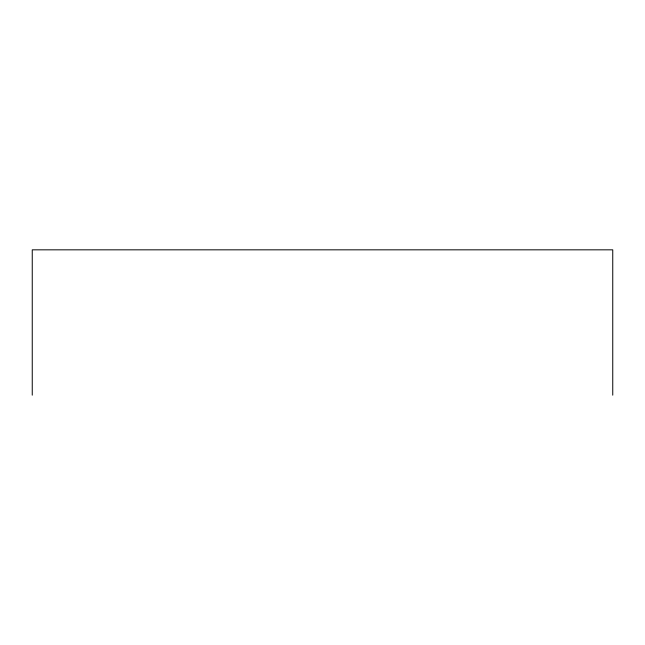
<?xml version="1.0" encoding="UTF-8"?>
<svg xmlns="http://www.w3.org/2000/svg" width="645" height="645" viewBox="0 0 645 645"><rect width="100%" height="100%" fill="white"/><g stroke="black" fill="none" stroke-linecap="round" stroke-linejoin="round"><path stroke-width="0.97" d="M612.75 395.167L612.75 249.833L32.25 249.833L32.25 395.167"/></g></svg>
